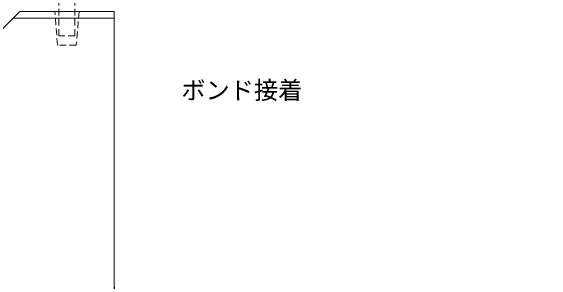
# Model space of a CAD drawing. Units: millimetres, scale not verified. Extents: x -1945 to 1945, y -1188 to 1652.
# Drawn here: x -1558.3 to -1156, y 17.5 to 218.1 of the extents above; entities that cross this region are included whole.
import ezdxf
from ezdxf.enums import TextEntityAlignment as Align

# ---------------------------------------------------------------- set-up
doc = ezdxf.new("R2010")
doc.units = ezdxf.units.MM
doc.header["$LTSCALE"] = 10
doc.header["$PDMODE"] = 32
doc.header["$PDSIZE"] = 2
doc.linetypes.add('USER1', pattern=[0.75, 0.5, -0.25])
doc.layers.add('0-0_0', color=7, linetype='Continuous')
doc.layers.add('0-2_DEFPOINTS', color=7, linetype='Continuous')
doc.layers.add('0-3_KIJUN', color=7, linetype='USER1', lineweight=18)
doc.layers.add('0-5_SUNPO_S10', color=3, linetype='Continuous', lineweight=18)
doc.styles.add('ＭＳ ゴシック', font='')
doc.styles.get('ＭＳ ゴシック').set_extended_font_data('MS Gothic')

# ---------------------------------------------------------------- blocks, each defined once
blk = doc.blocks.new('_OPEN')
at = {"layer": '0-0_0'}
blk.add_line((0, 0), (-1, 0), dxfattribs=at)
blk.add_lwpolyline([(-1, 0.1667), (0, 0), (-1, -0.1667)], dxfattribs=at)
blk = doc.blocks.new('D22')
at = {"layer": '0-2_DEFPOINTS'}
for p in [(393.34, 1999.64), (393.34, 1733.65), (368.34, 1612.64)]:
    blk.add_point(p, dxfattribs=at)
at = {"layer": '0-5_SUNPO_S10'}
for p, q in [((353.34, 1999.64), (338.34, 1999.64)), ((368.34, 1662.64), (368.34, 1999.64)), ((368.34, 1999.64), (393.34, 1999.64)), ((393.34, 1783.65), (393.34, 1999.64)), ((408.34, 1999.64), (423.34, 1999.64))]:
    blk.add_line(p, q, dxfattribs=at)
at = {"layer": '0-5_SUNPO_S10', "xscale": 15, "yscale": 15}
blk.add_blockref('_OPEN', (368.34, 1999.64), dxfattribs=at)
at = {"layer": '0-5_SUNPO_S10', "xscale": 15, "yscale": 15, "rotation": 180}
blk.add_blockref('_OPEN', (393.34, 1999.64), dxfattribs=at)
at = {"layer": '0-5_SUNPO_S10', "color": 7, "style": 'ＭＳ ゴシック'}
blk.add_text('25', height=14.66, dxfattribs=at).set_placement((370.84, 2009.64), align=Align.BOTTOM_LEFT)

msp = doc.modelspace()

# ---------------------------------------------------------------- linework, layer by layer
at = {"layer": '0-3_KIJUN', "linetype": 'Continuous'}
msp.add_line((-1556.66, 212.64), (-1481.66, 212.64), dxfattribs=at)
at = {"layer": '0-3_KIJUN'}
for points in [[(-1522.66, 249.64), (-1510.66, 249.64), (-1510.66, 199.64), (-1522.66, 199.64)], [(-1525.66, 217.64), (-1507.66, 217.64), (-1509.66, 192.64), (-1523.66, 192.64)]]:
    msp.add_lwpolyline(points, close=True, dxfattribs=at)
at = {"layer": '0-3_KIJUN', "linetype": 'Continuous'}
msp.add_lwpolyline([(-1476.66, -145.36), (-1481.66, 17.64), (-1481.66, 217.64), (-1551.66, 217.64), (-1576.66, 192.64), (-1576.66, -560.36), (-1556.66, -580.36), (-1006.66, -580.36), (-986.66, -560.36), (-986.66, 192.64), (-1011.66, 217.64), (-1081.66, 217.64), (-1081.66, 17.64), (-1086.66, -145.36)], dxfattribs=at)
at = {"layer": '0-3_KIJUN'}
msp.add_lwpolyline([(-1481.66, 217.64), (-1481.66, -485.36), (-1081.66, -485.36), (-1081.66, 217.64)], dxfattribs=at)

# ---------------------------------------------------------------- block references
at = {"layer": '0-5_SUNPO_S10'}
msp.add_blockref('D22', (-1945, -1420), dxfattribs=at)

# ---------------------------------------------------------------- texts
at = {"layer": '0-5_SUNPO_S10', "color": 7, "style": 'ＭＳ ゴシック'}
msp.add_text('ボンド接着', height=13.2, dxfattribs=at).set_placement((-1431.66, 148.64), align=Align.BOTTOM_LEFT)

doc.saveas('drawing.dxf')
